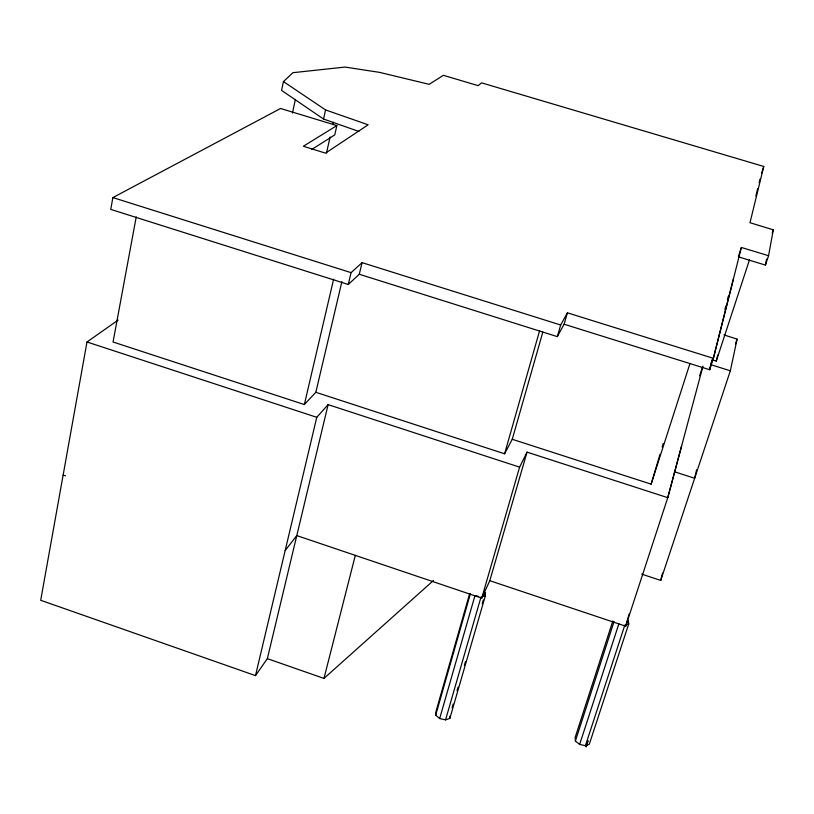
<?xml version="1.0" encoding="UTF-8"?>
<svg xmlns="http://www.w3.org/2000/svg" width="814" height="814" viewBox="0 0 814 814"><rect width="100%" height="100%" fill="white"/><g stroke="black" fill="none" stroke-linecap="round" stroke-linejoin="round"><path stroke-width="1.22" d="M469.495 594.2L435.907 711.792L435.683 715.18L439.672 718.548L445.553 719.871L449.837 718.396L485.348 595.807L485.409 592.724L483.73 591.463M449.837 718.396L449.949 716.127M118.122 320.116L86.986 341.982L40.7 600.284L255.494 675.62L267.348 658.648L328.113 404.629L519.597 467.144L527.045 452.136L667.765 497.68L625.722 626.2L489.794 580.697L481.746 598.117L296.784 535.592L285.154 550.569M311.67 149.511L334.747 134.91L336.864 125.58L280.565 108.486L112.871 197.578L110.755 209.391L348.27 284.483L359.289 274.257L362.067 262.637L560.673 325L567.409 312.82L713.359 358.313L709.625 369.719L564.112 324.216L557.315 336.63L359.289 274.257M738.329 256.827L765.445 265.089L768.558 255.728L773.3 229.823L749.989 222.71L763.766 166.463L481.562 82.845L478.144 85.653L443.355 75.305L429.192 84.33L379.568 72.375L345.065 67.074L292.898 72.69L283.445 81.593L281.573 90.405L323.545 119.037L358.933 131.461M136.233 216.88L113.054 342.002L304.344 404.558L315.832 392.297L341.89 281.644M765.445 265.089L766.564 259.086M641.707 574.124L660.714 580.433L730.341 370.808L737.108 339.092L723.992 334.951M292.45 113.065L295.39 99.4M323.545 119.037L325.569 109.931L283.445 81.593M326.495 153.012L330.097 136.996M332.875 124.684L333.435 122.222M304.344 404.558L333.618 279.192M696.642 469.678L694.647 478.276L674.826 471.876M255.494 675.62L316.768 417.307L328.113 404.629M348.27 284.483L351.078 272.639L362.067 262.637M712.708 359.992L716.269 361.101L717.755 354.965M660.714 580.433L662.515 573.117M755.88 196.001L757.661 188.756M759.136 182.784L760.052 179.08M768.558 255.728L741.371 247.466L713.359 358.313L733.373 279.121M267.348 658.648L323.972 678.418L355.311 555.382M712.128 359.9L709.625 369.719L712.077 360.063M724.918 309.595L725.854 305.911M727.411 299.776L728.296 296.276M681.613 445.879L667.765 497.68L702.981 366.168M625.722 626.2L629.11 613.99M315.832 392.297L504.599 453.805L539.621 330.657M504.599 453.805L512.25 439.285L542.836 332.071M435.683 715.18L470.421 593.64M439.672 718.548L474.969 595.614L478.601 596.448M445.553 719.871L481.023 597.008L485.348 595.807M481.746 598.117L519.597 467.144M557.315 336.63L560.673 325M452.116 707.722L453.164 704.1M457.02 690.781L458.068 687.148M464.377 665.353L465.435 661.731M482.254 603.622L483.302 599.989M484.706 595.146L485.409 592.724M489.794 580.697L527.045 452.136M564.112 324.216L567.409 312.82M512.25 439.285L651.119 484.147L660.022 454.263M662.158 447.079L663.227 443.498M651.119 484.147L689.997 363.431M612.85 620.95L575.122 737.576L575.386 741.035L579.649 744.413L585.408 745.716L589.305 744.2L628.764 623.819L628.306 620.665M575.386 741.035L614.031 621.692M761.599 173.128L763.766 166.463M579.649 744.413L618.905 623.697M699.633 375.814L702.38 367.358M738.715 255.657L741.371 247.466M585.408 745.716L624.837 625.071M716.269 361.101L749.48 259.839M735.51 343.905L737.108 339.092M772.201 233.15L773.3 229.823M323.972 678.418L433.486 580.474M336.864 125.58L303.357 146.255L325.519 153.134L368.152 124.796L325.569 109.931M625.813 624.755L628.764 623.819M63.126 475.162L65.578 475.793M711.151 364.784L730.341 370.808M112.871 197.578L351.078 272.639M86.986 341.982L316.768 417.307M587.942 740.882L586.222 746.926L587.952 740.832"/></g></svg>
